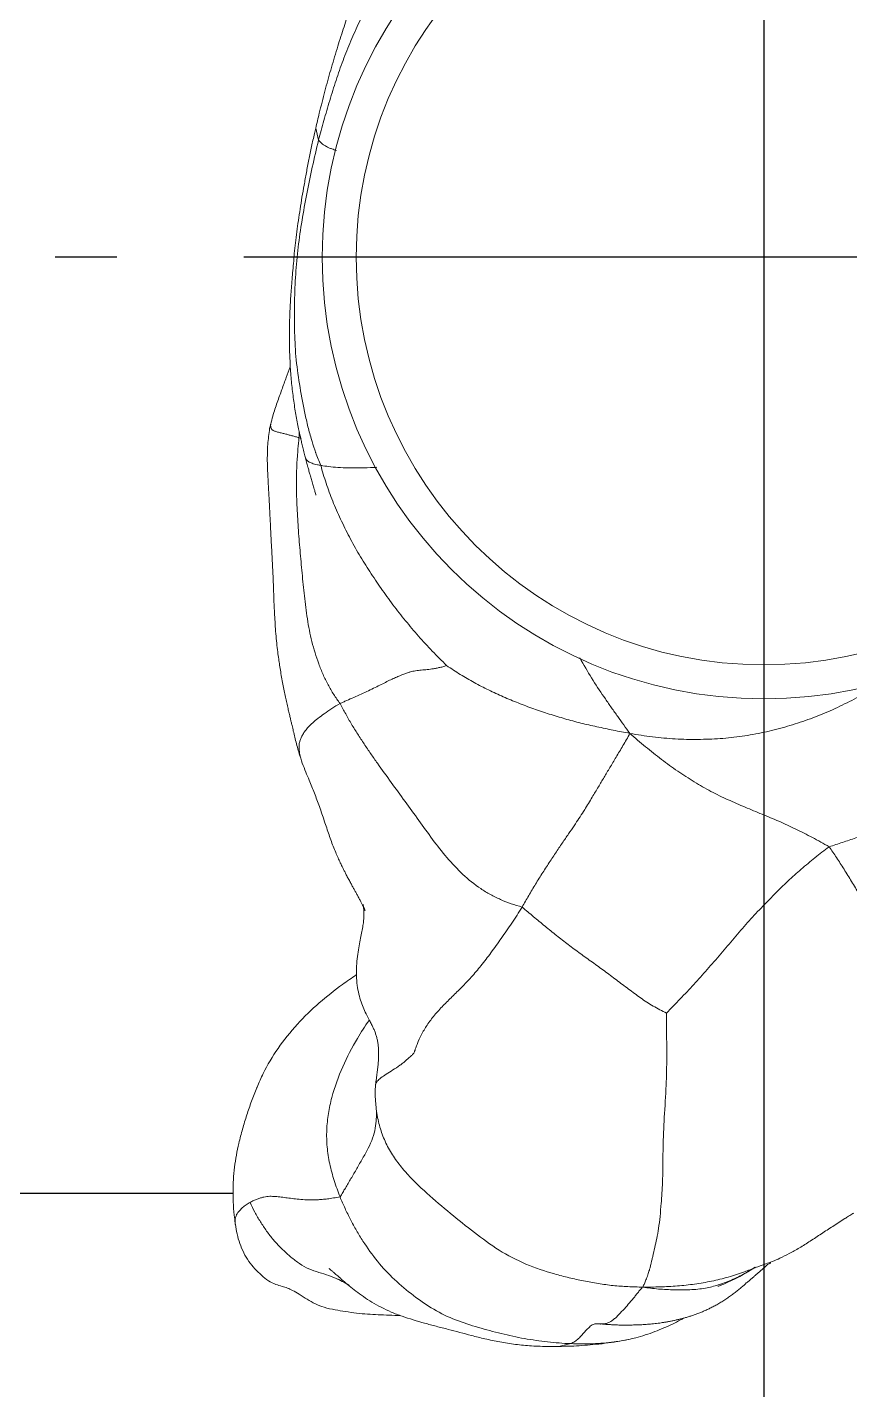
# Model space of a CAD drawing. Header units: inches. Extents: x 149964 to 151052, y -48230 to -47460.
# Drawn here: x 150235.73 to 150248.08, y -47724.73 to -47704.27 of the extents above; entities that cross this region are included whole.
import ezdxf

# ---------------------------------------------------------------- set-up
doc = ezdxf.new("R2010")
doc.units = ezdxf.units.IN
doc.header["$LTSCALE"] = 2
doc.header["$MEASUREMENT"] = 0
doc.linetypes.add('CENTER', pattern=[50.8, 31.75, -6.35, 6.35, -6.35])
for name, color, linetype in [('CAV-COR', 1, 'CONTINUOUS'), ('DEFAULT_1', 7, 'CENTER'), ('壓塊', 157, 'CONTINUOUS')]:
    doc.layers.add(name, color=color, linetype=linetype)
doc.layers.add('PRODUCT', color=1, linetype='CONTINUOUS', lineweight=15)

# ---------------------------------------------------------------- blocks, each defined once
blk = doc.blocks.new('20160720.142039')
at = {"layer": 'DEFAULT_1', "color": 2, "linetype": 'CENTER', "ltscale": 0.15}
blk.add_line((0, 0), (0, -27.597), dxfattribs=at)
at = {"layer": 'PRODUCT', "linetype": 'ByBlock'}
for p, q in [((-15.184, -17.114), (-15.187, -17.122)), ((-16.252, -18.993), (-16.251, -18.99)), ((-16.313, -19.855), (-16.356, -20.036)), ((-12.432, -22.787), (-12.432, -22.787)), ((1.761, -23.644), (1.938, -23.686)), ((1.938, -23.686), (1.94, -23.686)), ((-7.524, -23.911), (-7.524, -23.911)), ((-2.996, -23.845), (-2.996, -23.845)), ((-2.506, -24.361), (-2.505, -24.361)), ((-12.462, -24.566), (-12.468, -24.568)), ((-14.506, -24.895), (-14.508, -24.895))]:
    blk.add_line(p, q, dxfattribs=at)
for radius in [6.63, 6.12]:
    blk.add_circle((0, -16.958), radius, dxfattribs=at)
for points, start_tangent, end_tangent in [([(-8.853, -15.977), (-9.014, -15.866), (-9.19, -15.753), (-9.373, -15.64), (-9.561, -15.526), (-9.952, -15.288), (-10.356, -15.042), (-10.775, -14.779), (-10.983, -14.646), (-11.18, -14.516), (-11.359, -14.389), (-11.522, -14.268), (-11.674, -14.155), (-11.815, -14.047), (-11.945, -13.94), (-12.071, -13.836), (-12.336, -13.645), (-12.598, -13.472), (-12.72, -13.393), (-12.84, -13.314)], (-0.809524, 0.587086), (-0.83168, 0.555255)), ([(-7.826, -13.673), (-7.88, -13.763), (-7.934, -13.854), (-8.039, -14.037), (-8.141, -14.222), (-8.234, -14.41), (-8.327, -14.6), (-8.413, -14.792), (-8.495, -14.987), (-8.573, -15.182), (-8.647, -15.38), (-8.719, -15.578), (-8.786, -15.777), (-8.82, -15.877), (-8.853, -15.977)], (-0.518076, -0.855334), (-0.31367, -0.949532)), ([(-7.149, -18.969), (-7.178, -18.798), (-7.201, -18.627), (-7.219, -18.457), (-7.232, -18.287), (-7.24, -17.948), (-7.227, -17.612), (-7.192, -17.282), (-7.133, -16.959), (-7.054, -16.643), (-6.956, -16.334), (-6.841, -16.034), (-6.708, -15.744), (-6.635, -15.602), (-6.558, -15.463), (-6.476, -15.325), (-6.392, -15.187)], (-0.189491, 0.981882), (0.523092, 0.852276)), ([(-15.158, -17.048), (-15.141, -16.999), (-15.116, -16.928), (-15.08, -16.832), (-15.03, -16.715), (-14.962, -16.577), (-14.875, -16.424), (-14.774, -16.261), (-14.664, -16.093), (-14.552, -15.922), (-14.436, -15.742)], (0.343478, 0.939161), (0.535712, 0.844401)), ([(-14.436, -15.742), (-14.401, -15.686)], (0.535712, 0.844401), (0.526187, 0.850369)), ([(-14.401, -15.686), (-14.389, -15.667)], (0.526187, 0.850369), (0.521757, 0.853094)), ([(-14.352, -15.607), (-14.389, -15.667)], (-0.518604, -0.855014), (-0.521006, -0.853553)), ([(-8.853, -15.977), (-8.933, -16.084), (-9.016, -16.19), (-9.101, -16.293), (-9.189, -16.395), (-9.368, -16.597), (-9.565, -16.798), (-9.772, -16.999), (-9.991, -17.2), (-10.223, -17.402), (-10.461, -17.604), (-10.695, -17.808), (-10.92, -18.01), (-11.136, -18.212), (-11.351, -18.421)], (-0.589396, -0.807844), (-0.713038, -0.701125)), ([(-7.149, -18.969), (-7.25, -18.852), (-7.349, -18.734), (-7.446, -18.615), (-7.54, -18.495), (-7.716, -18.251), (-7.878, -18.001), (-8.021, -17.752), (-8.145, -17.494), (-8.258, -17.238), (-8.363, -16.984), (-8.47, -16.73), (-8.586, -16.478), (-8.713, -16.227), (-8.781, -16.102), (-8.853, -15.977)], (-0.660673, 0.750674), (-0.509879, 0.860246)), ([(-15.211, -16.996), (-15.185, -16.966)], (0.657676, 0.753301), (0.659415, 0.75178)), ([(-15.185, -16.966), (-15.151, -16.928), (-15.12, -16.892), (-15.09, -16.857), (-15.089, -16.857)], (0.659415, 0.75178), (0.659322, 0.75186)), ([(-15.432, -17.641), (-15.421, -17.607), (-15.335, -17.391), (-15.226, -17.184)], (0.291171, 0.956671), (0.508064, 0.861319)), ([(-15.392, -17.206), (-15.388, -17.202), (-15.373, -17.184), (-15.349, -17.156), (-15.321, -17.123), (-15.289, -17.086)], (0.660362, 0.750947), (0.651449, 0.758692)), ([(-15.289, -17.086), (-15.255, -17.046)], (0.651449, 0.758692), (0.654172, 0.756346)), ([(-15.255, -17.046), (-15.238, -17.026)], (0.654172, 0.756346), (0.655553, 0.755149)), ([(-15.238, -17.026), (-15.22, -17.006)], (0.655553, 0.755149), (0.657012, 0.75388)), ([(-15.235, -17.2), (-15.222, -17.178)], (0.509888, 0.860241), (0.514076, 0.857744)), ([(-15.226, -17.184), (-15.219, -17.172)], (0.508135, 0.861277), (0.509921, 0.860222)), ([(-15.226, -17.184), (-15.222, -17.178)], (0.508064, 0.861319), (0.510071, 0.860132)), ([(-15.219, -17.172), (-15.205, -17.15), (-15.181, -17.11), (-15.166, -17.085), (-15.185, -17.117), (-15.208, -17.157), (-15.223, -17.184), (-15.214, -17.168), (-15.195, -17.133)], (0.509921, 0.860222), (0.478629, 0.878017)), ([(-15.222, -17.178), (-15.208, -17.155)], (0.510071, 0.860132), (0.516791, 0.856111)), ([(-15.22, -17.006), (-15.211, -16.996)], (0.657012, 0.75388), (0.657676, 0.753301)), ([(-15.22, -17.179), (-15.214, -17.168), (-15.185, -17.115)], (0.47411, 0.880466), (0.48184, 0.876259)), ([(-15.187, -17.122), (-15.22, -17.208)], (-0.373876, -0.927479), (-0.350505, -0.936561)), ([(-15.193, -17.136), (-15.202, -17.153), (-15.201, -17.15), (-15.189, -17.125), (-15.186, -17.118), (-15.185, -17.116)], (-0.443575, -0.896237), (0.397082, 0.917783)), ([(-15.187, -17.122), (-15.173, -17.087), (-15.158, -17.048)], (0.373484, 0.927637), (0.343478, 0.939161)), ([(-15.184, -17.114), (-15.181, -17.107)], (0.396805, 0.917903), (0.397245, 0.917713)), ([(-16.017, -19.413), (-16.018, -19.401), (-16.02, -19.381), (-16.022, -19.357), (-16.024, -19.331), (-16.025, -19.303), (-16.027, -19.275), (-16.029, -19.246), (-16.03, -19.216), (-16.032, -19.185), (-16.033, -19.153), (-16.034, -19.119), (-16.034, -19.084), (-16.035, -19.048), (-16.035, -19.011), (-16.035, -18.973), (-16.034, -18.934), (-16.033, -18.894), (-16.032, -18.853), (-16.03, -18.811), (-16.028, -18.769), (-16.025, -18.725), (-16.021, -18.681), (-16.017, -18.637), (-16.012, -18.591), (-16.007, -18.545), (-16, -18.497), (-15.993, -18.448), (-15.984, -18.399), (-15.974, -18.348), (-15.964, -18.298), (-15.952, -18.247), (-15.94, -18.196), (-15.926, -18.145), (-15.911, -18.093), (-15.894, -18.041), (-15.876, -17.988), (-15.856, -17.934), (-15.834, -17.879), (-15.81, -17.823), (-15.782, -17.766), (-15.753, -17.707), (-15.72, -17.648), (-15.684, -17.588), (-15.647, -17.529), (-15.607, -17.471), (-15.567, -17.416), (-15.526, -17.363), (-15.485, -17.314), (-15.447, -17.268), (-15.413, -17.23), (-15.394, -17.209), (-15.392, -17.206)], (-0.994555, -0.104217), (0.660362, 0.750947)), ([(-15.22, -17.208), (-15.234, -17.246), (-15.313, -17.491), (-15.375, -17.742), (-15.419, -17.996), (-15.447, -18.254), (-15.461, -18.514), (-15.464, -18.775)], (-0.350505, -0.936561), (0.001767, -0.999998)), ([(-15.448, -17.635), (-15.453, -17.645), (-15.449, -17.637), (-15.433, -17.596), (-15.4, -17.518), (-15.348, -17.406), (-15.288, -17.291)], (-0.380142, -0.924928), (0.485078, 0.874471)), ([(-15.288, -17.291), (-15.235, -17.2)], (0.485078, 0.874471), (0.509888, 0.860241)), ([(-15.464, -18.775), (-15.493, -18.538), (-15.506, -18.302), (-15.504, -18.066), (-15.479, -17.833), (-15.432, -17.641)], (-0.165596, 0.986194), (0.291171, 0.956671)), ([(-16.252, -18.993), (-16.224, -18.877), (-16.183, -18.737), (-16.133, -18.595), (-16.078, -18.46), (-16.019, -18.33), (-15.957, -18.208), (-15.931, -18.16)], (0.21002, 0.977697), (0.495364, 0.868686)), ([(-11.351, -18.421), (-11.615, -18.418), (-11.874, -18.415), (-12.125, -18.416), (-12.371, -18.422), (-12.856, -18.448), (-13.316, -18.469), (-13.544, -18.472), (-13.771, -18.475), (-13.992, -18.484), (-14.205, -18.498), (-14.406, -18.516), (-14.584, -18.538), (-14.735, -18.565), (-14.871, -18.594), (-15.003, -18.625), (-15.061, -18.639), (-15.107, -18.65), (-15.139, -18.657), (-15.163, -18.663), (-15.184, -18.668), (-15.208, -18.676), (-15.28, -18.699), (-15.321, -18.713), (-15.357, -18.727), (-15.387, -18.739), (-15.413, -18.751), (-15.437, -18.762), (-15.464, -18.775)], (-0.999978, 0.006574), (-0.917584, -0.397542)), ([(-9.757, -20.587), (-9.83, -20.501), (-9.902, -20.415), (-10.045, -20.242), (-10.185, -20.069), (-10.322, -19.893), (-10.455, -19.713), (-10.586, -19.532), (-10.717, -19.35), (-10.852, -19.17), (-10.988, -18.989), (-11.121, -18.808), (-11.185, -18.715), (-11.244, -18.619), (-11.299, -18.521), (-11.351, -18.421)], (-0.651613, 0.758551), (-0.457366, 0.889278)), ([(-15.464, -18.775), (-15.498, -18.807), (-15.538, -18.84), (-15.584, -18.877), (-15.632, -18.916), (-15.723, -18.992), (-15.811, -19.071), (-15.898, -19.155), (-15.938, -19.197), (-15.972, -19.241), (-15.973, -19.242)], (-0.708568, -0.705642), (-0.548181, -0.836359)), ([(-12.862, -22.767), (-12.922, -22.756), (-13.143, -22.696), (-13.352, -22.606), (-13.548, -22.486), (-13.729, -22.343), (-14.055, -22.016), (-14.357, -21.664), (-14.643, -21.303), (-14.908, -20.933), (-15.118, -20.529), (-15.266, -20.101), (-15.323, -19.882), (-15.371, -19.663), (-15.411, -19.442), (-15.441, -19.22), (-15.457, -18.997), (-15.464, -18.775)], (-0.986842, 0.161688), (-0.00942, 0.999956)), ([(-16.351, -19.853), (-16.328, -19.523), (-16.283, -19.161), (-16.251, -18.99)], (0.045229, 0.998977), (0.21212, 0.977244)), ([(-16.313, -19.855), (-16.317, -19.693), (-16.314, -19.528), (-16.287, -19.202), (-16.252, -18.993)], (-0.0341, 0.999418), (0.210177, 0.977663)), ([(-7.149, -18.969), (-7.243, -19.019), (-7.333, -19.072), (-7.421, -19.125), (-7.506, -19.176), (-7.664, -19.27), (-7.809, -19.356), (-7.953, -19.442), (-8.107, -19.534), (-8.294, -19.647), (-8.506, -19.786), (-8.626, -19.868), (-8.759, -19.959), (-8.907, -20.059), (-9.069, -20.166), (-9.239, -20.276), (-9.413, -20.385), (-9.585, -20.487), (-9.757, -20.587)], (-0.89172, -0.452587), (-0.864044, -0.503417)), ([(-6.131, -21.72), (-6.265, -21.515), (-6.387, -21.306), (-6.497, -21.09), (-6.599, -20.87), (-6.693, -20.644), (-6.78, -20.413), (-6.859, -20.179), (-6.93, -19.943), (-6.994, -19.705), (-7.05, -19.463), (-7.102, -19.218), (-7.126, -19.094), (-7.149, -18.969)], (-0.567889, 0.823105), (-0.171656, 0.985157)), ([(-6.014, -19.723), (-6.057, -19.698), (-6.354, -19.52), (-6.632, -19.336), (-6.765, -19.244), (-6.895, -19.151), (-7.023, -19.06), (-7.149, -18.969)], (-0.867677, 0.497128), (-0.805349, 0.592802)), ([(-16.018, -19.394), (-16.016, -19.42), (-16.014, -19.468), (-16.017, -19.493), (-16.026, -19.52), (-16.042, -19.548), (-16.065, -19.576), (-16.122, -19.633), (-16.183, -19.687), (-16.238, -19.741), (-16.28, -19.797), (-16.298, -19.826), (-16.313, -19.855)], (0.034629, -0.9994), (-0.460672, -0.887571)), ([(-15.973, -19.242), (-15.998, -19.287), (-16.013, -19.333), (-16.018, -19.376), (-16.018, -19.394)], (-0.548181, -0.836359), (0.034629, -0.9994)), ([(-15.608, -22.969), (-15.691, -22.842), (-15.768, -22.702), (-15.839, -22.551), (-15.901, -22.389), (-15.956, -22.222), (-16.006, -22.051), (-16.053, -21.875), (-16.099, -21.698), (-16.145, -21.522), (-16.191, -21.347), (-16.241, -21.145), (-16.288, -20.923), (-16.325, -20.686), (-16.348, -20.444), (-16.356, -20.183), (-16.356, -20.036)], (-0.570308, 0.821431), (0.011203, 0.999937)), ([(-16.356, -20.039), (-16.351, -19.863), (-16.351, -19.853)], (0.011941, 0.999929), (0.045229, 0.998977)), ([(-14.11, -23.32), (-14.282, -23.246), (-14.45, -23.164), (-14.613, -23.074), (-14.773, -22.976), (-15.077, -22.757), (-15.351, -22.502), (-15.591, -22.218), (-15.798, -21.912), (-15.957, -21.585), (-16.069, -21.244), (-16.163, -20.899), (-16.237, -20.552), (-16.265, -20.378), (-16.287, -20.205), (-16.303, -20.032), (-16.313, -19.855)], (-0.930008, 0.367539), (-0.033617, 0.999435)), ([(-9.757, -20.587), (-9.999, -20.742), (-10.228, -20.9), (-10.443, -21.054), (-10.639, -21.204), (-10.81, -21.351), (-10.963, -21.495), (-11.102, -21.635), (-11.238, -21.772), (-11.381, -21.901), (-11.531, -22.014), (-11.68, -22.101), (-11.808, -22.159), (-11.855, -22.177), (-11.892, -22.19), (-11.92, -22.2), (-11.941, -22.209), (-11.958, -22.219), (-11.972, -22.232), (-11.987, -22.248), (-12.006, -22.27), (-12.032, -22.299), (-12.063, -22.334), (-12.098, -22.375), (-12.134, -22.422), (-12.204, -22.527), (-12.268, -22.629), (-12.323, -22.709), (-12.348, -22.738), (-12.372, -22.761), (-12.395, -22.776), (-12.418, -22.785), (-12.432, -22.787)], (-0.85353, -0.521044), (-0.995889, -0.090579)), ([(-6.701, -23.32), (-6.857, -23.236), (-7.011, -23.148), (-7.16, -23.055), (-7.308, -22.958), (-7.454, -22.859), (-7.599, -22.758), (-7.885, -22.553), (-8.171, -22.345), (-8.456, -22.138), (-8.741, -21.931), (-9.015, -21.715), (-9.267, -21.476), (-9.481, -21.208), (-9.57, -21.062), (-9.645, -20.909), (-9.707, -20.751), (-9.757, -20.587)], (-0.887442, 0.46092), (-0.261161, 0.965295)), ([(-6.701, -23.32), (-6.679, -23.272), (-6.656, -23.221), (-6.61, -23.113), (-6.56, -23.002), (-6.509, -22.893), (-6.46, -22.793), (-6.415, -22.701), (-6.372, -22.616), (-6.334, -22.538), (-6.303, -22.468), (-6.276, -22.405), (-6.253, -22.348), (-6.235, -22.296), (-6.222, -22.25), (-6.213, -22.206), (-6.202, -22.122), (-6.193, -22.034), (-6.188, -21.988), (-6.182, -21.941), (-6.173, -21.889), (-6.162, -21.835), (-6.149, -21.779), (-6.131, -21.72)], (0.436895, 0.899512), (0.322051, 0.946722)), ([(-3.124, -23.61), (-3.257, -23.572), (-3.392, -23.529), (-3.661, -23.431), (-3.931, -23.313), (-4.2, -23.18), (-4.464, -23.033), (-4.72, -22.873), (-4.972, -22.704), (-5.217, -22.526), (-5.457, -22.338), (-5.689, -22.141), (-5.914, -21.935), (-6.023, -21.828), (-6.131, -21.72)], (-0.965407, 0.260749), (-0.696695, 0.717367)), ([(6.889, -21.769), (6.861, -21.783), (6.721, -21.851), (6.593, -21.913), (6.474, -21.972), (6.345, -22.035), (6.205, -22.102), (6.058, -22.172), (5.916, -22.239), (5.761, -22.312), (5.585, -22.394), (5.405, -22.476), (5.22, -22.561), (5.032, -22.646), (4.845, -22.731), (4.645, -22.82), (4.441, -22.906), (4.226, -22.993), (3.972, -23.089), (3.701, -23.181), (3.427, -23.272), (3.132, -23.366), (2.812, -23.46), (2.495, -23.548), (2.163, -23.632), (1.94, -23.686)], (-0.897327, -0.441367), (-0.972976, -0.230908)), ([(5.055, -21.957), (4.946, -22.066), (4.833, -22.173), (4.718, -22.277), (4.599, -22.376), (4.349, -22.562), (4.089, -22.735), (3.817, -22.889), (3.536, -23.03), (3.248, -23.158), (2.955, -23.276), (2.656, -23.38), (2.354, -23.475), (2.054, -23.563), (1.906, -23.604), (1.761, -23.644)], (-0.696151, -0.717895), (-0.963506, -0.267687)), ([(-14.508, -24.895), (-14.526, -24.892), (-14.666, -24.866), (-14.811, -24.825), (-14.951, -24.766), (-15.078, -24.69), (-15.189, -24.6), (-15.286, -24.501), (-15.369, -24.395), (-15.423, -24.286), (-15.454, -24.188), (-15.479, -24.111), (-15.514, -24.034), (-15.572, -23.934), (-15.647, -23.815), (-15.715, -23.691), (-15.767, -23.558), (-15.806, -23.395), (-15.832, -23.238), (-15.855, -23.073), (-15.87, -22.907), (-15.879, -22.749), (-15.886, -22.582), (-15.89, -22.418)], (-0.990753, 0.135676), (-0.015536, 0.999879)), ([(-12.839, -22.772), (-12.939, -22.776), (-13.079, -22.793), (-13.226, -22.831), (-13.379, -22.896), (-13.533, -22.983), (-13.685, -23.069), (-13.835, -23.156), (-13.907, -23.199), (-13.977, -23.241), (-14.044, -23.281), (-14.11, -23.32)], (-0.999898, -0.014249), (-0.856521, -0.516112)), ([(-11.459, -22.885), (-11.729, -23.06), (-12.157, -23.28), (-12.615, -23.444), (-12.857, -23.495), (-13.106, -23.52), (-13.359, -23.514), (-13.613, -23.475), (-13.865, -23.408), (-14.11, -23.32)], (-0.815844, -0.578272), (-0.930157, 0.367163)), ([(-12.796, -22.776), (-12.862, -22.767)], (-0.992342, 0.123521), (-0.986842, 0.161688)), ([(-12.827, -22.773), (-12.84, -22.771), (-12.839, -22.771)], (-0.993857, 0.110672), (0.998974, -0.045293)), ([(-12.822, -22.772), (-12.839, -22.772)], (-0.999978, -0.006644), (-0.999898, -0.014249)), ([(-12.823, -22.773), (-12.827, -22.773)], (-0.993898, 0.110301), (-0.993857, 0.110672)), ([(-12.796, -22.776), (-12.82, -22.773), (-12.823, -22.773)], (-0.992863, 0.119261), (-0.993898, 0.110301)), ([(-12.432, -22.787), (-12.544, -22.793), (-12.675, -22.788), (-12.787, -22.777), (-12.796, -22.776)], (-0.996109, -0.08813), (-0.992297, 0.123878)), ([(-11.183, -23.004), (-11.288, -22.963), (-11.382, -22.919), (-11.462, -22.878), (-11.522, -22.847), (-11.573, -22.822), (-11.623, -22.8), (-11.675, -22.782), (-11.729, -22.767), (-11.785, -22.755), (-11.845, -22.747), (-11.908, -22.742), (-11.974, -22.741), (-12.041, -22.743), (-12.104, -22.747), (-12.161, -22.753), (-12.213, -22.759), (-12.262, -22.766), (-12.311, -22.772), (-12.363, -22.779), (-12.422, -22.786), (-12.432, -22.787)], (-0.945519, 0.325568), (-0.995962, -0.089777)), ([(-3.154, -22.77), (-3.156, -22.814), (-3.163, -23.015), (-3.163, -23.194), (-3.156, -23.352), (-3.143, -23.491), (-3.124, -23.61)], (-0.058131, -0.998309), (0.191344, -0.981523)), ([(-15.188, -23.481), (-15.187, -23.484), (-15.189, -23.481), (-15.199, -23.468), (-15.219, -23.444), (-15.249, -23.41), (-15.297, -23.355), (-15.365, -23.277), (-15.443, -23.185), (-15.525, -23.082), (-15.608, -22.969)], (0.560974, -0.827833), (-0.570308, 0.821431)), ([(-10.776, -23.076), (-10.92, -23.284), (-11.195, -23.632), (-11.518, -23.961), (-11.88, -24.252), (-12.258, -24.474), (-12.462, -24.566)], (-0.548447, -0.836185), (-0.922598, -0.385763)), ([(-9.848, -22.962), (-9.904, -22.963), (-9.974, -22.968), (-10.056, -22.98), (-10.149, -22.996), (-10.253, -23.017), (-10.369, -23.039), (-10.5, -23.059), (-10.643, -23.072), (-10.79, -23.074), (-10.933, -23.062), (-11.065, -23.038), (-11.183, -23.004)], (-0.999941, 0.010901), (-0.945519, 0.325568)), ([(-9.757, -22.968), (-9.762, -22.966), (-9.786, -22.955), (-9.8, -22.949), (-9.806, -22.947), (-9.809, -22.945), (-9.806, -22.946), (-9.799, -22.949), (-9.787, -22.953), (-9.77, -22.959), (-9.749, -22.966), (-9.729, -22.973), (-9.72, -22.976), (-9.727, -22.974), (-9.736, -22.972), (-9.745, -22.97), (-9.755, -22.969), (-9.774, -22.966), (-9.804, -22.963), (-9.848, -22.962)], (-0.904772, 0.425896), (-0.999941, 0.010901)), ([(-7.524, -23.911), (-7.56, -23.899), (-7.698, -23.848), (-7.824, -23.796), (-7.929, -23.753), (-8.023, -23.714), (-8.12, -23.677), (-8.223, -23.639), (-8.329, -23.602), (-8.437, -23.566), (-8.544, -23.53), (-8.647, -23.494), (-8.748, -23.459), (-8.845, -23.423), (-8.936, -23.386), (-9.019, -23.35), (-9.091, -23.317), (-9.146, -23.29), (-9.192, -23.268), (-9.237, -23.245), (-9.288, -23.22), (-9.345, -23.189), (-9.403, -23.157), (-9.454, -23.129), (-9.5, -23.103), (-9.544, -23.079), (-9.591, -23.053), (-9.642, -23.026), (-9.69, -23.001), (-9.73, -22.981), (-9.762, -22.966), (-9.786, -22.955), (-9.8, -22.949), (-9.806, -22.947), (-9.809, -22.945)], (-0.949881, 0.312613), (0.359103, 0.933298)), ([(-15.352, -23.339), (-15.406, -23.237), (-15.44, -23.182)], (-0.425344, 0.905032), (-0.53935, 0.842082)), ([(-14.11, -23.32), (-14.126, -23.42), (-14.14, -23.511), (-14.148, -23.591), (-14.153, -23.663), (-14.155, -23.731), (-14.155, -23.794), (-14.148, -23.909), (-14.137, -24.016), (-14.125, -24.112), (-14.112, -24.204), (-14.104, -24.291), (-14.101, -24.376), (-14.104, -24.419), (-14.113, -24.465), (-14.126, -24.514), (-14.144, -24.564), (-14.165, -24.616), (-14.192, -24.669)], (-0.153084, -0.988213), (-0.509223, -0.860634)), ([(-6.701, -23.32), (-6.776, -23.445), (-6.854, -23.558), (-6.926, -23.653), (-6.991, -23.731), (-7.053, -23.794), (-7.111, -23.843), (-7.164, -23.879), (-7.216, -23.905), (-7.265, -23.923), (-7.312, -23.934), (-7.357, -23.936), (-7.401, -23.934), (-7.445, -23.928), (-7.489, -23.92), (-7.524, -23.911)], (-0.467259, -0.884121), (-0.950117, 0.311895)), ([(-2.988, -23.96), (-3.04, -23.964), (-3.207, -23.972), (-3.377, -23.976), (-3.718, -23.967), (-4.06, -23.948), (-4.401, -23.921), (-4.743, -23.89), (-5.085, -23.855), (-5.429, -23.811), (-5.771, -23.743), (-5.938, -23.696), (-6.103, -23.64), (-6.264, -23.576), (-6.419, -23.501), (-6.564, -23.415), (-6.701, -23.32)], (-0.997815, -0.066075), (-0.805382, 0.592756)), ([(-14.192, -24.669), (-14.34, -24.599), (-14.483, -24.516), (-14.622, -24.423), (-14.753, -24.321), (-14.874, -24.21), (-14.986, -24.09), (-15.089, -23.961), (-15.173, -23.823), (-15.231, -23.676), (-15.279, -23.526), (-15.334, -23.379), (-15.352, -23.339)], (-0.922444, 0.38613), (-0.425344, 0.905032)), ([(1.606, -23.375), (1.627, -23.442), (1.646, -23.49), (1.667, -23.532), (1.689, -23.568), (1.713, -23.598), (1.737, -23.623), (1.761, -23.644)], (0.254975, -0.966948), (0.756578, -0.653903)), ([(-3.175, -23.796), (-3.21, -23.787), (-3.269, -23.77), (-3.337, -23.751), (-3.411, -23.729), (-3.48, -23.709), (-3.53, -23.694), (-3.56, -23.685), (-3.569, -23.682), (-3.571, -23.682)], (-0.963723, 0.266905), (0.304218, 0.952603)), ([(-3.124, -23.61), (-3.115, -23.66), (-3.105, -23.703), (-3.094, -23.74), (-3.081, -23.771), (-3.051, -23.815), (-3.034, -23.828), (-3.017, -23.837), (-2.996, -23.845)], (0.132137, -0.991231), (0.96738, -0.253332)), ([(-2.934, -23.686), (-3.124, -23.61)], (-0.941853, 0.336024), (-0.913449, 0.406954)), ([(-2.892, -23.7), (-2.926, -23.688), (-2.934, -23.686)], (-0.946446, 0.322861), (-0.941853, 0.336024)), ([(1.761, -23.644), (1.354, -23.737), (0.954, -23.82), (0.555, -23.891), (0.152, -23.949), (-0.254, -23.986), (-0.664, -24.003), (-1.076, -24.003), (-1.489, -23.983), (-1.902, -23.929), (-2.314, -23.854), (-2.519, -23.808), (-2.723, -23.753), (-2.892, -23.7)], (-0.972666, -0.232208), (-0.946446, 0.322861)), ([(1.938, -23.686), (1.857, -23.705), (1.663, -23.748)], (-0.972894, -0.231251), (-0.977589, -0.210523)), ([(-2.505, -24.361), (-2.511, -24.363), (-2.633, -24.385), (-2.753, -24.4), (-2.869, -24.409), (-2.981, -24.412), (-3.088, -24.412), (-3.19, -24.409), (-3.284, -24.404), (-3.371, -24.4), (-3.45, -24.396), (-3.522, -24.392), (-3.589, -24.388), (-3.659, -24.384), (-3.741, -24.38), (-3.822, -24.376), (-3.906, -24.372), (-3.995, -24.367), (-4.088, -24.363), (-4.186, -24.358), (-4.286, -24.353), (-4.388, -24.347), (-4.489, -24.342), (-4.589, -24.337), (-4.687, -24.332), (-4.783, -24.327), (-4.883, -24.323), (-4.995, -24.319), (-5.114, -24.315), (-5.239, -24.31), (-5.371, -24.303), (-5.508, -24.295), (-5.652, -24.285), (-5.795, -24.271), (-5.926, -24.256), (-6.034, -24.241), (-6.123, -24.228), (-6.226, -24.212), (-6.332, -24.194), (-6.436, -24.174), (-6.535, -24.155), (-6.626, -24.135), (-6.713, -24.116), (-6.794, -24.097), (-6.865, -24.08), (-6.927, -24.066), (-6.977, -24.054), (-7.031, -24.041), (-7.115, -24.022), (-7.207, -24), (-7.306, -23.975), (-7.405, -23.948), (-7.498, -23.92), (-7.524, -23.911)], (-0.975399, -0.220445), (-0.949678, 0.313229)), ([(-2.996, -23.845), (-3.076, -23.824), (-3.15, -23.804), (-3.175, -23.796)], (-0.967548, 0.252689), (-0.963723, 0.266905)), ([(1.663, -23.748), (1.466, -23.789), (1.272, -23.826), (1.083, -23.86), (0.901, -23.892), (0.725, -23.92), (0.552, -23.946), (0.383, -23.97), (0.216, -23.99), (0.055, -24.007), (-0.092, -24.02), (-0.231, -24.033), (-0.365, -24.044), (-0.494, -24.053), (-0.617, -24.062), (-0.743, -24.069), (-0.874, -24.075), (-1.008, -24.079), (-1.14, -24.081), (-1.269, -24.08), (-1.394, -24.078), (-1.522, -24.073), (-1.649, -24.067), (-1.775, -24.058), (-1.896, -24.047), (-2.016, -24.034), (-2.134, -24.019), (-2.25, -24.002), (-2.363, -23.983), (-2.473, -23.963), (-2.575, -23.942), (-2.662, -23.924), (-2.731, -23.908), (-2.799, -23.893), (-2.876, -23.875), (-2.962, -23.854), (-2.996, -23.845)], (-0.977589, -0.210523), (-0.967578, 0.252573)), ([(-2.708, -23.938), (-2.876, -23.952), (-2.988, -23.96)], (-0.996054, -0.088748), (-0.997815, -0.066075)), ([(-2.721, -23.903), (-2.715, -23.92), (-2.708, -23.938)], (0.365019, -0.931), (0.34145, -0.9399)), ([(-2.631, -23.932), (-2.708, -23.938)], (-0.996194, -0.087165), (-0.996787, -0.080092)), ([(-2.708, -23.938), (-2.701, -23.962), (-2.694, -23.988), (-2.68, -24.043), (-2.665, -24.095), (-2.651, -24.148), (-2.638, -24.204), (-2.624, -24.259), (-2.609, -24.306), (-2.599, -24.325), (-2.589, -24.339), (-2.578, -24.35), (-2.565, -24.356), (-2.538, -24.362), (-2.51, -24.362), (-2.506, -24.361)], (0.337091, -0.941472), (0.977265, 0.212019)), ([(-1.644, -24.067), (-1.804, -24.127), (-1.986, -24.194), (-2.179, -24.264), (-2.385, -24.33), (-2.506, -24.361)], (-0.937012, -0.349297), (-0.975609, -0.219517)), ([(-12.468, -24.568), (-12.473, -24.57), (-12.674, -24.649), (-12.879, -24.72), (-13.091, -24.785), (-13.306, -24.84), (-13.482, -24.876), (-13.663, -24.904), (-13.851, -24.922), (-14.021, -24.927), (-14.182, -24.924), (-14.384, -24.909), (-14.506, -24.895)], (-0.922677, -0.385575), (-0.990438, 0.137956)), ([(-14.192, -24.669), (-14.231, -24.732), (-14.271, -24.784), (-14.313, -24.827), (-14.335, -24.846), (-14.356, -24.861), (-14.376, -24.873), (-14.396, -24.881), (-14.44, -24.893), (-14.488, -24.897), (-14.506, -24.895)], (-0.504309, -0.863523), (-0.991538, 0.129818))]:
    blk.add_spline(points, degree=3, dxfattribs=dict(at, start_tangent=start_tangent, end_tangent=end_tangent))

msp = doc.modelspace()

# ---------------------------------------------------------------- linework, layer by layer
at = {"layer": 'CAV-COR'}
msp.add_line((150246.793, -47578.723), (150246.793, -47758.723), dxfattribs=at)
at = {"layer": '壓塊', "linetype": 'ByBlock'}
msp.add_line((150238.825, -47721.781), (150220.793, -47721.781), dxfattribs=at)

# ---------------------------------------------------------------- block references
at = {"layer": 'PRODUCT', "linetype": 'ByBlock', "xscale": -1, "rotation": -90}
msp.add_blockref('20160720.142039', (150263.752, -47707.723), dxfattribs=at)

doc.saveas('drawing.dxf')
